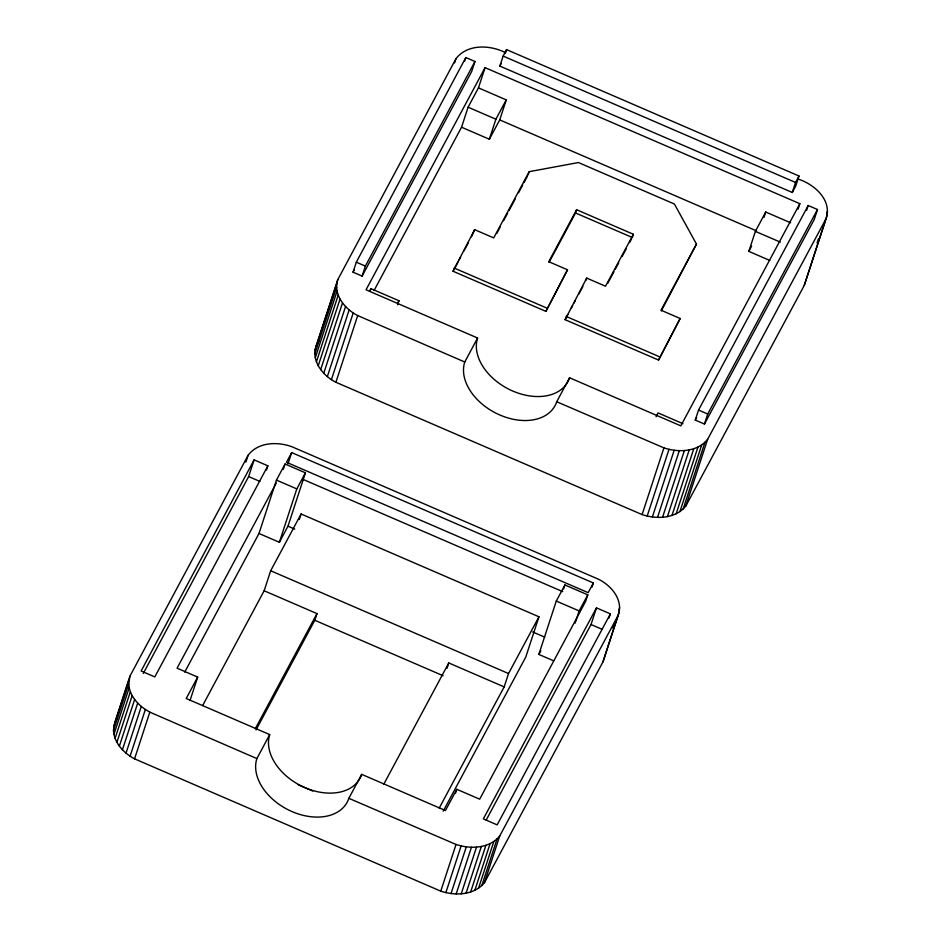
<?xml version="1.0" encoding="UTF-8"?>
<svg xmlns="http://www.w3.org/2000/svg" width="941" height="941" viewBox="0 0 941 941"><rect width="100%" height="100%" fill="white"/><g stroke="black" fill="none" stroke-linecap="round" stroke-linejoin="round"><path stroke-width="1.41" d="M113.485 730.428L114.684 722.841L129.94 676.144L248.095 455.291C258.046 441.964 277.513 441.47 291.957 446.752L598.264 579.127C611.238 585.337 623.777 600.135 618.202 615.249L602.946 661.946L484.462 882.646C474.135 895.338 455.256 896.008 440.764 891.151L134.563 758.846C123.906 753.176 114.096 743.084 113.485 730.428L128.741 683.731L129.94 676.144M798.039 179.061C814.141 184.06 832.479 200.127 826.08 218.665L804.273 285.382L685.801 506.082C675.462 518.773 656.583 519.444 642.103 514.586L335.902 382.281C323.151 375.812 311.059 361.32 316.011 346.276L337.819 279.559L455.962 58.707C467.371 43.804 489.873 44.827 505.235 52.508M826.08 218.665L707.608 439.365C697.269 452.068 678.39 452.727 663.911 447.869L556.719 401.748A50.285 34.582 28.2 0 1 499.894 415.016A50.285 34.582 28.2 0 1 464.748 362.003L357.698 315.564C344.959 309.107 332.867 294.615 337.819 279.559M602.946 661.946L619.296 611.532M804.273 285.382L827.163 214.96M113.732 726.546L128.999 679.849M113.932 734.403L129.199 687.706L128.741 683.731M115.084 738.403L130.34 691.706L129.199 687.706M116.907 742.343L132.163 695.646L130.34 691.706M119.366 746.166L134.634 699.469L132.163 695.646M122.424 749.789L137.692 703.092L134.634 699.469M126.023 753.153L141.291 706.456L137.692 703.092M130.093 756.188L145.361 709.49L141.291 706.456M134.563 758.846L149.831 712.149L145.361 709.49M245.848 462.149L248.095 455.291M143.303 673.438L248.647 476.558L254.105 459.878L267.856 465.819L266.491 469.994M190.011 700.575L197.681 677.097L177.073 668.181L276.254 483.062M315.059 349.993L336.866 283.276M314.812 353.863L336.619 287.158M315.27 357.839L337.066 291.134M258.998 533.476L276.442 480.11L285.064 464.007L305.437 472.817L287.993 526.184L279.371 542.275L258.998 533.476L184.718 672.121M316.411 361.838L338.219 295.121M283.323 469.347L285.064 464.007M318.234 365.778L340.042 299.073M288.04 463.713L291.675 452.597L593.348 582.973L591.995 587.149M320.693 369.601L342.5 302.884M353.051 272.184L356.321 262.174L465.83 57.53L474.958 61.483L471.688 71.481L362.109 276.101L353.051 272.184L354.428 269.596M323.763 373.224L345.559 306.507M327.35 376.588L349.158 309.871M362.109 276.101L365.379 266.091L474.958 61.483M331.432 379.623L353.228 312.906M279.371 542.275L296.815 488.908L305.437 472.817M202.609 705.609L264.139 590.772L270.679 570.752L301.096 513.986L538.946 616.778L525.796 657.018L443.199 811.177M335.902 382.281L357.698 315.564M370.025 291.298L370.895 288.628L398.949 300.755L397.631 304.755M299.285 519.538L301.096 513.986M454.597 62.882L455.962 58.707M464.595 61.283L465.83 57.53M374.083 290.475L461.549 127.211L468.089 107.203L478.451 87.866L485.062 67.646L799.838 203.691L798.074 209.09M256.023 729.957L314.788 620.272L316.976 613.603L264.139 590.772M499.859 66.082L503.129 56.084L506.576 49.626L799.003 176.014L795.733 186.012L792.275 192.47L499.859 66.082L501.235 63.506M505.352 53.378L506.576 49.626M461.549 127.211L489.355 139.233L495.895 119.213L506.258 99.887L478.451 87.866M489.355 139.233L499.718 119.895L506.258 99.887M576.598 209.737L575.539 212.972L632.305 237.497L633.364 234.262L576.598 209.737L548.768 261.692L567.517 269.796L545.909 311.377L453.056 271.243L474.652 229.663L493.707 237.897L529.183 171.674L578.433 162.546L674.403 204.021L696.469 244.06L661.335 310.895M474.652 229.663L471.547 236.732M528.124 174.908L529.183 171.674M545.909 311.377L567.517 269.796M447.022 668.286L448.763 662.946L504.164 686.895L439.176 808.19M696.469 244.06L661.029 310.212L680.167 318.481L658.559 360.062L565.094 319.669L586.702 278.089L605.522 286.217L633.364 234.262M585.996 280.242L586.702 278.089M455.468 793.439L456.82 789.299L479.687 799.18L585.596 601.511L587.772 594.841L564.906 584.961L556.284 601.052L538.84 654.418L553.637 660.817M504.164 686.895L508.528 673.544L538.946 616.778M440.764 891.151L456.032 844.453L348.84 798.321A50.285 34.582 28.2 0 1 292.028 811.589A50.285 34.582 28.2 0 1 256.881 758.575L149.831 712.149M445.869 892.597L461.125 845.9C474.417 848.958 490.696 847.241 499.73 835.949L618.202 615.249M451.033 893.538L466.301 846.841M456.197 893.95L471.453 847.253M461.243 893.832L476.499 847.135M563.6 588.96L564.906 584.961M466.077 893.174L481.345 846.477M470.641 891.997L485.909 845.3M474.829 890.327L490.096 843.63M478.569 888.175L493.837 841.477M481.804 885.599L497.071 838.902M484.462 882.646L499.73 835.949M658.559 360.062L680.167 318.481M575.174 623.107L579.15 610.932L587.772 594.841M486.215 820.034L591.019 624.53L596.465 607.851L610.38 613.861L609.015 618.025M642.103 514.586L663.911 447.869M647.196 516.033L669.004 449.327M612.909 628.235L614.261 624.118M618.743 610.391L619.648 607.639M652.372 516.974L674.179 450.269M657.524 517.385L679.331 450.68M769.785 260.434L748.836 251.376L755.376 231.357L765.727 212.031L790.605 222.782M662.57 517.268L684.378 450.551M695.258 420.074L698.528 410.076L808.19 205.503L817.482 209.514L814.212 219.524L704.456 424.05L695.258 420.074L696.646 417.486M763.986 217.359L765.727 212.031M667.416 516.609L689.224 449.892M671.98 515.433L693.776 448.728M704.456 424.05L707.726 414.04L817.482 209.514M676.167 513.762L697.963 447.046M679.908 511.61L701.715 444.905M683.142 509.034L704.938 442.329M685.801 506.082L707.608 439.365M792.275 192.47L795.545 182.46L799.003 176.014M806.555 210.502L808.19 205.503M817.07 243.025L818.435 238.861M826.61 213.842L827.515 211.066M254.105 459.878L141.126 671.004L154.806 676.92L267.856 465.819M316.011 346.276L318.776 341.113M114.684 722.841L117.449 717.677M485.062 67.646L366.037 289.804L477.593 338.019A50.285 34.582 28.2 0 0 512.751 391.044A50.285 34.582 28.2 0 0 569.564 377.764L680.813 425.85L799.838 203.691M369.542 291.145L370.895 288.628M291.675 452.597L286.487 462.278L588.16 592.665L593.348 582.973M397.596 303.273L398.949 300.755M197.681 677.097L186.212 698.504L269.726 734.603A50.285 34.582 28.2 0 0 304.872 787.617A50.285 34.582 28.2 0 0 361.685 774.349L445.446 810.542L456.82 789.299M453.056 271.243L457.844 262.292M459.22 259.74L460.584 257.175M464.007 250.788L468.124 243.119M496.742 233.486L500.153 227.122M503.564 220.759L507.658 213.113M509.022 210.572L515.162 199.104M518.573 192.74L522.667 185.095M524.031 182.554L527.442 176.19M255.434 728.44L316.976 613.603M464.748 362.003L477.593 338.019M256.881 758.575L269.726 734.603M549.062 262.386L575.539 212.972M565.094 319.669L567.835 314.553M571.258 308.166L572.634 305.602M573.998 303.049L575.363 300.497M578.797 294.098L582.902 286.429M607.862 283.123L613.967 271.714M615.332 269.185L618.719 262.845M622.119 256.505L626.188 248.906M629.588 242.566L631.623 238.767M556.719 401.748L569.564 377.764M348.84 798.321L361.685 774.349M383.775 784.241L448.763 662.946M656.077 416.687L658.088 412.934L682.966 423.685M748.836 251.376L751.588 246.213M538.84 654.418L540.828 650.702M596.465 607.851L483.345 818.893L497.154 824.869L610.38 613.861M456.032 844.453L461.125 845.9M503.129 56.084L795.545 182.46M499.718 119.895L756.505 230.874M468.089 107.203L495.895 119.213M755.376 231.357L780.254 242.108M454.115 268.009L546.968 308.142M566.153 316.435L659.617 356.827M356.321 262.174L365.379 266.091M698.528 410.076L707.726 414.04M303.261 479.487L562.73 591.63M276.442 480.11L296.815 488.908M556.284 601.052L579.15 610.932M248.647 476.558L259.904 481.416M591.019 624.53L602.405 629.447M287.993 526.184L294.721 529.089M532.677 631.929L544.78 637.163M270.679 570.752L508.528 673.544M314.788 620.272L443.07 675.709M298.121 784.7L312.812 791.052"/></g></svg>
